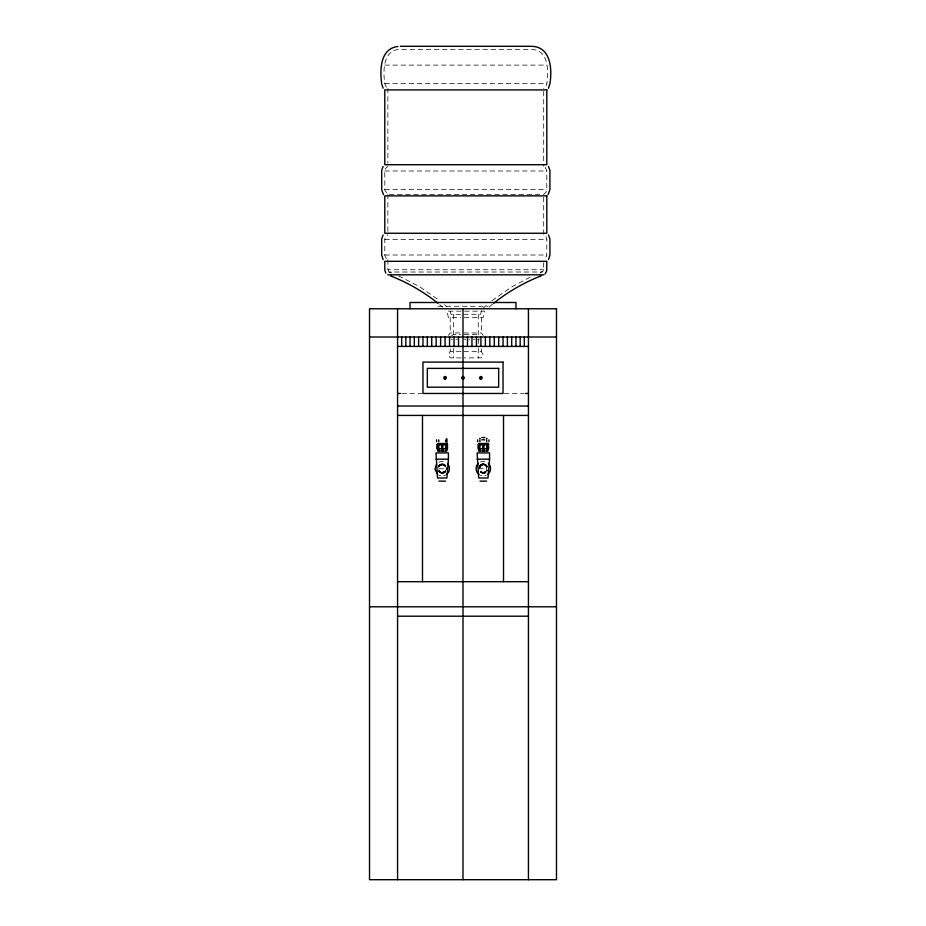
<?xml version="1.0" encoding="UTF-8"?>
<svg xmlns="http://www.w3.org/2000/svg" width="926" height="926" viewBox="0 0 926 926"><rect width="100%" height="100%" fill="white"/><g stroke="black" fill="none" stroke-linecap="round" stroke-linejoin="round"><path stroke-width="0.69" stroke-dasharray="4.63 3.47" d="M545.229 167.432L546.803 170.581L546.803 189.992L545.946 192.342L543.701 194.391L387.901 194.391L384.846 190.351L384.788 170.997L385.459 168.532L387.901 166.194M386.373 258.586L384.799 255.437L384.799 239.128L385.656 236.79L387.901 234.741M386.373 87.206L384.788 83.629C382.947 71.371 382.774 49.379 400.472 49.414L531.13 49.414C548.829 49.379 548.655 71.371 546.815 83.629L546.143 86.095L543.701 88.445M543.701 197.273L543.701 234.741L546.143 237.091L546.815 239.556L546.757 255.796L543.701 259.824M543.701 262.66L543.539 270.739L539.962 272.973M445.672 470.003C445.719 474.482 440.325 473.545 438.658 469.76M445.672 467.179C443.693 463.463 438.646 462.884 438.658 467.433M479.61 468.73C486.544 454.805 491.15 480.548 480.397 470.906M483.603 464.84C484.391 462.792 479.101 464.516 480.941 465.709M441.887 473.29L441.69 472.318M442.732 464.864L442.535 463.903M483.013 473.29L482.816 472.318M483.858 464.864L483.673 463.903M481.404 310.719L480.698 314.273L463.938 314.273M441.563 473.255L441.436 472.272M442.987 464.91L442.86 463.938M482.689 473.255L482.562 472.272M484.124 464.91L483.997 463.938M448.404 335.455L450.221 332.978L460.986 332.978M441.239 473.198L441.181 472.214M443.241 464.979L443.184 463.995M482.365 473.198L482.307 472.214M484.367 464.979L484.31 463.995M440.926 473.117L440.926 472.133M443.485 465.06L443.496 464.065M482.052 473.117L482.064 472.133M484.622 465.06L484.634 464.065M440.614 473.012L440.683 472.029M443.728 465.153L443.809 464.169M481.74 473.012L481.821 472.029M484.865 465.153L484.935 464.169M440.313 472.897L440.452 471.913M443.971 465.269L444.11 464.296M480.744 465.882C480.27 464.157 478.198 467.017 479.981 466.947M481.439 472.897L481.589 471.913M485.097 465.269L485.247 464.296M440.012 472.746L440.232 471.785M444.191 465.396L444.399 464.435M481.15 472.746L481.358 471.785M485.328 465.396L485.537 464.435M439.734 472.584L440.012 471.635M444.411 465.546L444.688 464.597M480.86 472.584L481.138 471.635M485.537 465.546L485.814 464.597M439.468 472.399L439.804 471.473M444.619 465.709L444.955 464.783M480.941 471.473L480.594 472.399M485.745 465.709L486.092 464.783M439.433 466.079L442.466 464.84M439.202 472.202L439.607 471.299M444.804 465.882L445.209 464.991M441.945 472.353L444.989 471.114M480.096 471.982L480.744 471.299M485.942 465.882L486.347 464.991M439.433 471.114L438.959 471.982M444.989 466.079L445.452 465.211M486.115 466.079L486.59 465.211M482.724 308.566L487.018 304.747M489.055 307.108L493.743 303.207M438.53 471.496L439.26 470.906M445.151 466.276L445.892 465.697M486.289 466.276L486.81 465.442M491.799 300.776L512.147 286.609L530.83 276.851M438.334 471.23L439.109 470.697M486.439 466.484L487.03 465.697M483.083 472.353L485.537 471.635M451.633 335.779L453.335 334.656L460.5 334.656M460.986 351.672L450.221 351.672L448.346 354.785L450.221 357.899L460.986 357.899M486.578 466.716L487.215 465.963M438.808 462.155L442.211 461.298L445.614 462.155M445.614 475.038L443.716 475.733M486.706 466.947L487.539 466.53M480.397 461.924L483.847 461.31L487.18 462.41M486.81 467.179L487.678 466.831M486.289 475.258L484.854 475.733M384.788 65.098L546.815 65.098M384.788 83.629L546.815 83.629M384.788 170.997L546.815 170.997M384.788 189.575L546.815 189.575M384.788 239.556L546.815 239.556M384.788 255.009L546.815 255.009M387.901 259.824L387.901 269.755L543.701 269.755M387.901 269.755L389.047 272.024L542.555 272.024M438.067 306.263L487.933 306.263M461.148 311.159L447.108 311.159L448.346 317.398L460.986 317.398M464.632 311.159L484.495 311.159L483.256 317.398L463.613 317.398M460.5 314.273L450.904 314.273L449.955 309.527M463.845 332.978L481.381 332.978L483.198 335.455M464.239 334.656L478.267 334.656L479.969 335.779M451.321 339.205L452.652 339.205M455.87 339.205L457.456 339.205M463.845 339.205L465.801 339.205M468.718 339.205L469.679 339.205M473.302 339.205L474.957 339.205M477.804 339.205L479.46 339.205M463.845 351.672L481.381 351.672L483.256 354.785L481.381 357.899L463.845 357.899M401.826 393.469L421.747 393.469M504.253 393.469L524.174 393.469M438.878 468.753L445.545 468.753M478.673 468.753L486.682 468.753M478.811 467.456L479.714 467.688M481.833 475.733L480.397 475.258M440.707 475.733L438.808 475.038M478.892 467.144L479.784 467.433M389.047 272.024L391.64 272.973M479.008 466.831L479.876 467.179M486.81 470.003L487.678 470.362M398.504 275.832L419.455 286.609L439.804 300.776M486.706 470.246L487.539 470.651M479.298 466.241L480.108 466.716M486.578 470.477L487.215 471.23L486.439 470.697M479.471 465.963L480.247 466.484M438.334 465.963L439.109 466.484M479.656 465.697L480.397 466.276M438.53 465.697L439.26 466.276M445.151 470.906L445.892 471.496M439.734 304.77L442.547 307.108M444.584 304.747L446.726 306.656M479.865 465.442L480.559 466.079M438.959 465.211L439.607 465.882M444.804 471.299L445.452 471.982M485.745 471.473L486.347 472.202M439.202 464.991L439.804 465.709M444.619 471.473L445.209 472.202M480.594 464.783L481.138 465.546M439.468 464.783L440.012 465.546M444.411 471.635L444.955 472.399M480.86 464.597L481.358 465.396M485.328 471.785L485.814 472.584M439.734 464.597L440.232 465.396M444.191 471.785L444.688 472.584M481.15 464.435L481.589 465.269M485.097 471.913L485.537 472.746M440.012 464.435L440.452 465.269M443.971 471.913L444.399 472.746M481.439 464.296L481.821 465.153M484.865 472.029L485.247 472.897M440.313 464.296L440.683 465.153M443.728 472.029L444.11 472.897M481.74 464.169L482.064 465.06M484.622 472.133L484.935 473.012M440.614 464.169L440.926 465.06M443.485 472.133L443.809 473.012M482.052 464.065L482.307 464.979M484.367 472.214L484.634 473.117M440.926 464.065L441.181 464.979M443.241 472.214L443.496 473.117M482.365 463.995L482.562 464.91M484.124 472.272L484.31 473.198M441.239 463.995L441.436 464.91M442.987 472.272L443.184 473.198M482.689 463.938L482.816 464.864M483.858 472.318L483.997 473.255M441.563 463.938L441.69 464.864M442.732 472.318L442.86 473.255M483.013 463.903L483.083 464.84M483.603 472.353L483.673 473.29M441.887 463.903L441.945 464.84M442.466 472.353L442.535 473.29M543.701 91.315L543.701 166.194M483.337 463.891L483.337 464.829M483.337 472.353L483.337 473.302M481.381 317.398L481.381 332.978M481.381 348.905L481.381 351.672M478.267 314.273L478.267 334.656M478.267 338.881L478.267 347.03M478.267 348.396L478.267 357.899M453.335 314.273L453.335 334.656M453.335 348.396L453.335 357.899M450.221 317.398L450.221 332.978M450.221 348.905L450.221 351.672M442.211 463.891L442.211 464.829M442.211 472.353L442.211 473.302M387.901 88.445L387.901 163.312M387.901 194.391L387.901 231.859"/><path stroke-width="1.39" d="M448.427 459.18L446.876 478.001L437.547 478.001L435.996 452.907L448.427 452.907L448.427 459.18L435.996 459.18M489.565 459.18L488.002 478.001L478.673 478.001L477.121 452.907L489.565 452.907L489.565 459.18L477.121 459.18M446.818 469.413L446.818 467.78M383.109 166.425L381.697 170.338L381.674 189.633L383.48 194.634M383.109 234.972L381.697 238.896L381.674 255.078L383.109 259.593M548.493 88.201L549.928 83.687C552.301 69.091 550.877 46.45 531.235 46.3L400.368 46.3M548.493 259.593L549.928 255.078L549.905 238.896L548.493 234.972M436.493 464.1L435 469.355L437.547 474.181M548.123 194.634L549.928 189.633L549.905 170.338L548.493 166.425M545.148 273.899L546.734 270.82L546.815 261.306L384.788 261.306L384.811 270.323L385.818 273.135M478.302 463.347C475.084 466.287 475.478 472.029 479.078 474.494M446.864 474.181C449.978 471.681 450.325 466.611 447.594 463.706M487.597 474.494C491.208 472.029 491.602 466.287 488.372 463.347M493.743 303.207C508.027 291.783 524.047 282.534 541.097 275.879M397.925 46.462C379.973 48.592 379.834 70.179 381.674 83.687L383.109 88.201M387.647 274.825L543.956 274.825M369.543 337.006L556.457 337.006M397.567 346.417L528.433 346.417M397.567 393.469L400.414 393.469M525.586 393.469L528.433 393.469M397.567 406.016L528.433 406.016M397.567 415.427L528.433 415.427M481.821 437.558L484.819 437.558M446.772 438.484L446.876 440.047M479.587 438.484L480.235 438.484M486.451 438.484L487.099 438.484M481.821 439.804L484.819 439.804M446.876 443.496L437.547 443.496L437.547 451.031L446.876 451.031L446.876 440.417M436.551 444.758L445.915 444.758M446.702 444.758L447.814 444.758M477.689 444.758L488.951 444.758M437.547 448.751L446.876 448.751M478.673 448.751L488.002 448.751M438.912 481.138L445.51 481.138M480.038 481.138L486.648 481.138M397.567 581.69L528.433 581.69M369.543 606.785L556.457 606.785M397.567 616.195L528.433 616.195M390.506 275.879C407.556 282.534 423.576 291.783 437.859 303.207M528.433 308.775L528.433 879.7M524.324 337.006L524.324 346.417M520.169 337.006L520.169 346.417M515.967 308.775L515.967 302.501L410.033 302.501L410.033 308.775M515.956 337.006L515.956 346.417M511.684 337.006L511.684 346.417M507.39 337.006L507.39 346.417M503.512 415.427L503.512 581.69M503.038 337.006L503.038 346.417M498.663 337.006L498.663 346.417M494.264 337.006L494.264 346.417M489.831 337.006L489.831 346.417M488.951 439.873L488.951 441.714M488.627 446.182L488.627 448.682M486.717 439.873L486.717 441.714M486.763 444.758L486.763 451.031M485.386 337.006L485.386 346.417M483.962 444.758L483.962 451.031M482.724 444.758L482.724 451.031M480.918 337.006L480.918 346.417M480.918 376.535L480.918 379.035M479.911 439.873L479.911 441.714M479.923 444.758L479.923 451.031M478.059 446.182L478.059 448.682M477.689 439.873L477.689 441.714M476.45 337.006L476.45 346.417M471.959 337.006L471.959 346.417M467.48 337.006L467.48 346.417M463 308.775L463 879.7M458.52 337.006L458.52 346.417M454.041 337.006L454.041 346.417M449.55 337.006L449.55 346.417M447.501 446.182L447.501 448.682M445.58 439.873L445.58 441.714M445.626 444.758L445.626 451.031M445.082 337.006L445.082 346.417M445.082 376.535L445.082 379.035M442.836 444.758L442.836 451.031M441.586 444.758L441.586 451.031M440.614 337.006L440.614 346.417M438.785 439.873L438.785 441.714M438.797 444.758L438.797 451.031M436.922 446.182L436.922 448.682M436.551 439.873L436.551 441.714M436.169 337.006L436.169 346.417M431.736 337.006L431.736 346.417M427.337 337.006L427.337 346.417M422.962 337.006L422.962 346.417M422.488 415.427L422.488 581.69M418.61 337.006L418.61 346.417M414.316 337.006L414.316 346.417M410.044 337.006L410.044 346.417M405.831 337.006L405.831 346.417M401.676 337.006L401.676 346.417M397.567 308.775L397.567 879.7M546.815 89.926L384.788 89.926L384.788 164.712L546.815 164.712L546.815 89.926M546.815 195.872L384.788 195.872L384.788 233.259L546.815 233.259L546.815 195.872M556.48 308.775L369.52 308.775L369.52 879.7L556.48 879.7L556.48 308.775M503.038 362.101L422.962 362.101L422.962 393.469L503.038 393.469L503.038 362.101M498.663 368.374L427.337 368.374L427.337 387.195L498.663 387.195L498.663 368.374M488.002 443.496L478.673 443.496L478.673 451.031L488.002 451.031L488.002 443.496M444.445 378.861A1.25 1.25 0 0 0 446.32 377.785A1.25 1.25 0 0 0 444.445 376.708A1.25 1.25 0 0 0 444.445 378.861M462.363 378.873A1.25 1.25 0 0 0 464.239 377.785A1.25 1.25 0 0 0 462.363 376.708A1.25 1.25 0 0 0 462.363 378.873M480.293 378.861A1.25 1.25 0 0 0 482.168 377.785A1.25 1.25 0 0 0 480.293 376.708A1.25 1.25 0 0 0 480.293 378.861"/></g></svg>
